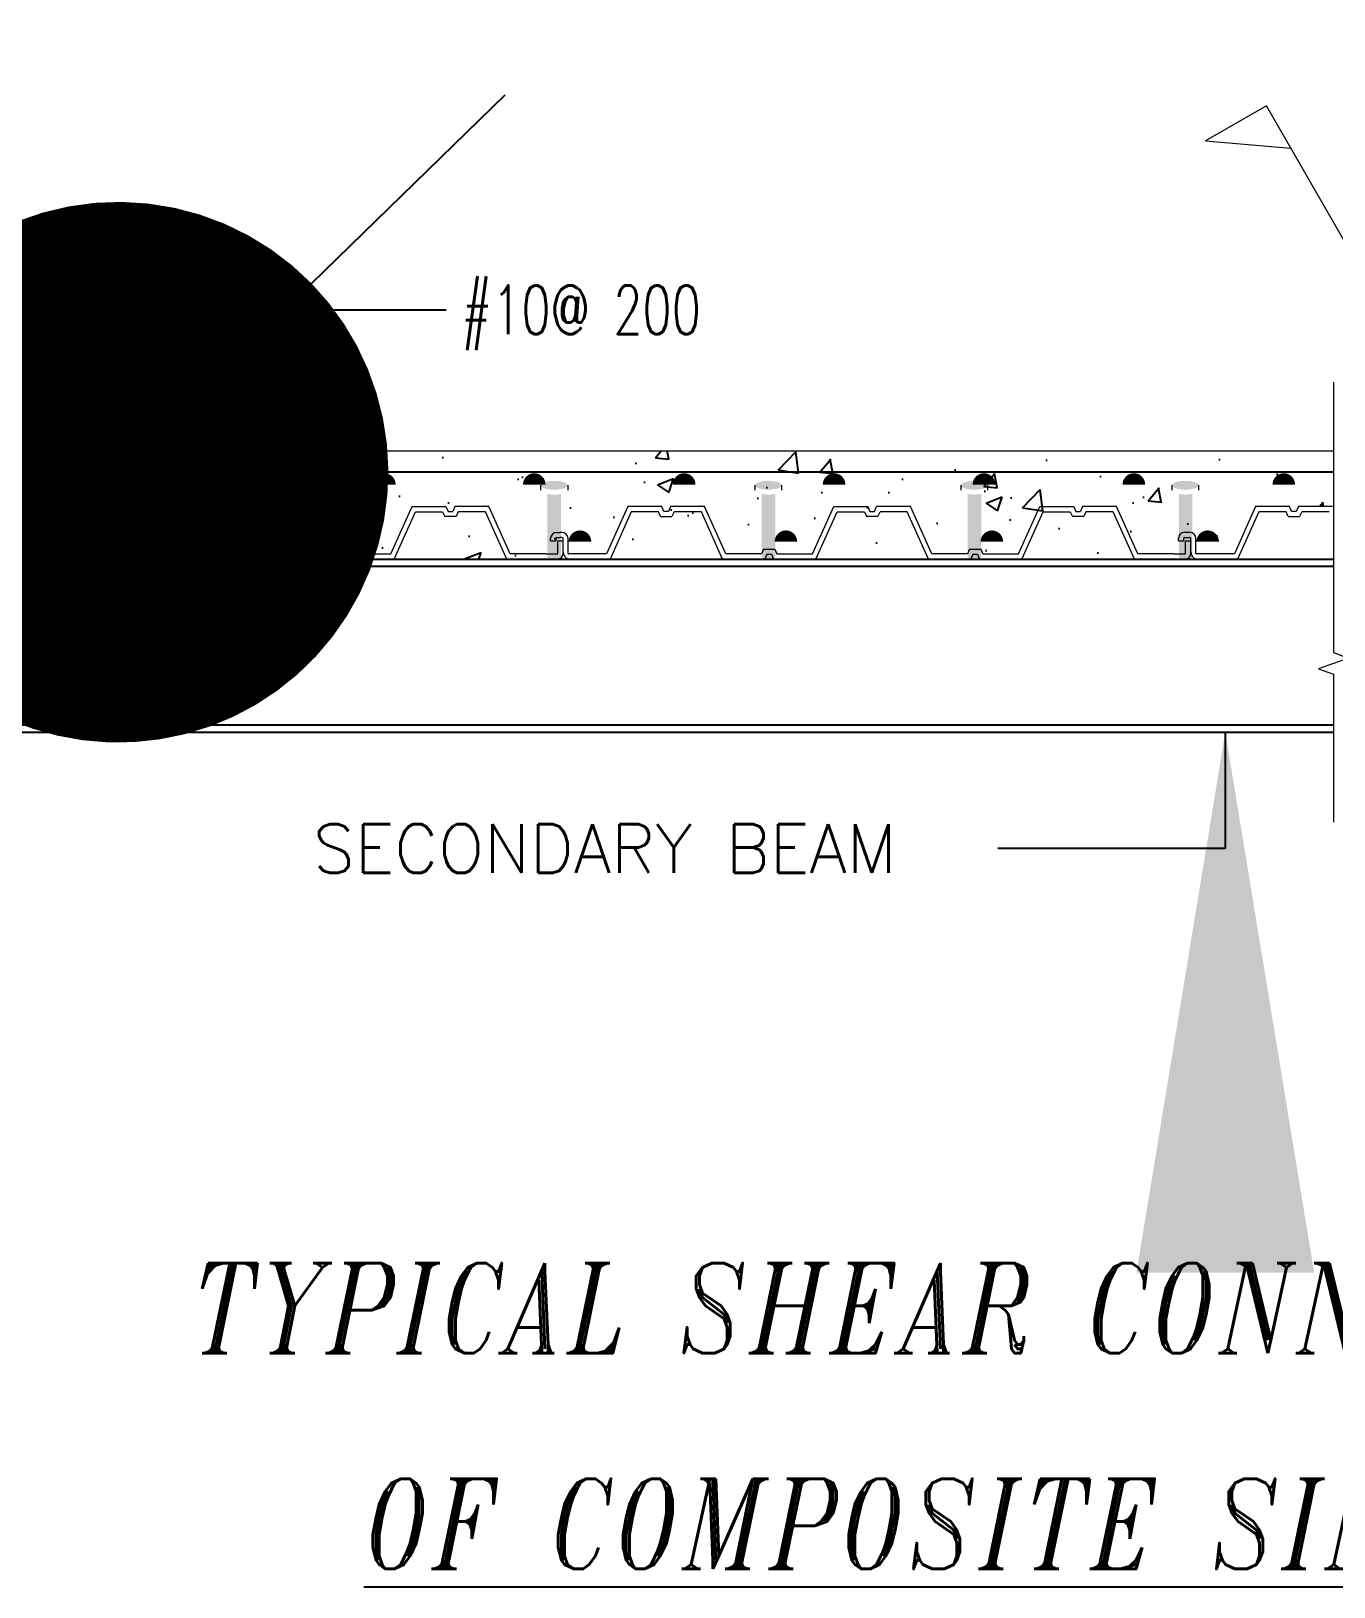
# Model space of a CAD drawing. Header units: inches. Extents: x 460503 to 460688, y 47570 to 48852.
# Drawn here: x 460544.34 to 460551.57, y 47666.9 to 47675.53 of the extents above; entities that cross this region are included whole.
import ezdxf
from ezdxf.enums import TextEntityAlignment as Align

# ---------------------------------------------------------------- set-up
doc = ezdxf.new("R2010")
doc.units = ezdxf.units.IN
doc.header["$MEASUREMENT"] = 0
doc.linetypes.add('HIDDEN', pattern=[0.375, 0.25, -0.125])
for name, color, linetype, lineweight in [('12', 120, 'Continuous', 20), ('17', 60, 'Continuous', 18), ('19', 132, 'Continuous', 25), ('23', 252, 'Continuous', 18), ('27', 122, 'Continuous', 25), ('30', 86, 'Continuous', 18), ('31', 253, 'Continuous', 13)]:
    doc.layers.add(name, color=color, linetype=linetype, lineweight=lineweight)
for name, color, linetype in [('4', 4, 'Continuous'), ('4C', 4, 'Continuous'), ('5', 7, 'Continuous'), ('8', 1, 'HIDDEN'), ('9', 9, 'Continuous'), ('DIM', 8, 'Continuous')]:
    doc.layers.add(name, color=color, linetype=linetype)
doc.styles.add('ITALICT', font='italict')
doc.styles.add('ROMANS', font='ROMANS', dxfattribs={"width": 0.8})
doc.styles.add('ROMANST', font='romanst.shx')
doc.dimstyles.new('LEADER', dxfattribs={"dimtxt": 2, "dimasz": 1, "dimexe": 2, "dimexo": 2, "dimgap": 1, "dimtad": 1, "dimdec": 0, "dimzin": 0, "dimdsep": 46, "dimtxsty": 'ROMANS', "dimblk": 'DOT', "dimcen": 0.09, "dimclrd": 86, "dimclre": 86, "dimclrt": 60, "dimadec": 0, "dimazin": 0, "dimtfac": 1, "dimtdec": 0, "dimtofl": 0, "dimtmove": 0, "dimatfit": 3, "dimldrblk": 'DOT', "dimfxl": 7, "dimfxlon": 1, "dimtolj": 1, "dimtzin": 0, "dimarcsym": 0})
doc.dimstyles.new('LEADER ARROW', dxfattribs={"dimtxt": 2, "dimasz": 3, "dimexe": 2, "dimexo": 2, "dimgap": 1, "dimtad": 1, "dimdec": 0, "dimzin": 0, "dimdsep": 46, "dimtxsty": 'ROMANS', "dimcen": 0.09, "dimclrd": 86, "dimclre": 86, "dimclrt": 60, "dimadec": 0, "dimazin": 0, "dimtfac": 1, "dimtdec": 0, "dimtofl": 0, "dimtmove": 0, "dimatfit": 3, "dimfxl": 7, "dimfxlon": 1, "dimtolj": 1, "dimtzin": 0, "dimarcsym": 0})

# ---------------------------------------------------------------- blocks, each defined once
blk = doc.blocks.new('DEK')
at = {"layer": '17'}
for p, q in [((-5.182, 0.316), (-5.378, -0.122)), ((-4.868, 0.316), (-5.182, 0.316)), ((-4.848, 0.271), (-4.868, 0.316)), ((-4.786, 0.316), (-4.806, 0.271)), ((-4.472, 0.316), (-4.786, 0.316)), ((-4.276, -0.122), (-4.472, 0.316)), ((-3.473, -0.122), (-3.277, 0.316)), ((-3.277, 0.316), (-2.963, 0.316)), ((-2.963, 0.316), (-2.943, 0.271)), ((-2.901, 0.271), (-2.881, 0.316)), ((-2.567, 0.316), (-2.881, 0.316)), ((-2.371, -0.122), (-2.567, 0.316)), ((-1.569, -0.122), (-1.373, 0.316)), ((-1.373, 0.316), (-1.059, 0.316)), ((-1.059, 0.316), (-1.039, 0.271)), ((-0.977, 0.316), (-0.997, 0.271)), ((-0.663, 0.316), (-0.977, 0.316)), ((-0.467, -0.122), (-0.663, 0.316)), ((-5.151, 0.269), (-5.347, -0.169)), ((-4.899, 0.269), (-5.151, 0.269)), ((-4.879, 0.224), (-4.899, 0.269)), ((-4.879, 0.224), (-4.775, 0.224)), ((-4.806, 0.271), (-4.848, 0.271)), ((-4.755, 0.269), (-4.775, 0.224)), ((-4.502, 0.269), (-4.755, 0.269)), ((-4.306, -0.169), (-4.502, 0.269)), ((-3.443, -0.169), (-3.247, 0.269)), ((-3.247, 0.269), (-2.994, 0.269)), ((-2.994, 0.269), (-2.974, 0.224)), ((-2.87, 0.224), (-2.974, 0.224)), ((-2.943, 0.271), (-2.901, 0.271)), ((-2.87, 0.224), (-2.85, 0.269)), ((-2.598, 0.269), (-2.85, 0.269)), ((-2.402, -0.169), (-2.598, 0.269)), ((-1.538, -0.169), (-1.342, 0.269)), ((-1.342, 0.269), (-1.09, 0.269)), ((-1.09, 0.269), (-1.07, 0.224)), ((-0.966, 0.224), (-1.07, 0.224)), ((-1.039, 0.271), (-0.997, 0.271)), ((-0.946, 0.269), (-0.966, 0.224)), ((-0.693, 0.269), (-0.946, 0.269)), ((-0.497, -0.169), (-0.693, 0.269)), ((-5.896, 0), (-5.896, 0.02)), ((-5.896, 0), (-5.848, 0)), ((-5.848, 0.02), (-5.848, 0)), ((-5.838, 0.078), (-5.807, 0.078)), ((-5.838, 0.031), (-5.807, 0.031)), ((-5.792, 0.078), (-5.807, 0.078)), ((-5.792, 0.031), (-5.807, 0.031)), ((-5.781, -0.103), (-5.781, 0.02)), ((-5.734, -0.103), (-5.734, 0.02)), ((-0.024, 0), (0.024, 0)), ((-5.378, -0.122), (-5.728, -0.122)), ((-3.946, -0.122), (-4.276, -0.122)), ((-3.927, -0.077), (-3.946, -0.122)), ((-3.927, -0.077), (-3.822, -0.077)), ((-3.896, -0.124), (-3.915, -0.169)), ((-3.896, -0.124), (-3.853, -0.124)), ((-3.853, -0.124), (-3.834, -0.169)), ((-3.822, -0.077), (-3.803, -0.122)), ((-3.803, -0.122), (-3.473, -0.122)), ((-2.042, -0.122), (-2.371, -0.122)), ((-2.022, -0.077), (-2.042, -0.122)), ((-2.022, -0.077), (-1.918, -0.077)), ((-1.991, -0.124), (-2.011, -0.169)), ((-1.991, -0.124), (-1.949, -0.124)), ((-1.949, -0.124), (-1.929, -0.169)), ((-1.918, -0.077), (-1.898, -0.122)), ((-1.898, -0.122), (-1.569, -0.122)), ((-0.137, -0.122), (-0.467, -0.122)), ((-5.347, -0.169), (-5.728, -0.169)), ((-3.915, -0.169), (-4.306, -0.169)), ((-3.834, -0.169), (-3.443, -0.169)), ((-2.011, -0.169), (-2.402, -0.169)), ((-1.929, -0.169), (-1.538, -0.169)), ((-0.137, -0.169), (-0.497, -0.169))]:
    blk.add_line(p, q, dxfattribs=at)
for points in [[(-0.137, -0.122), (-0.03, -0.122, 0.414214), (-0.024, -0.116), (-0.024, 0)], [(-0.137, -0.169), (-0.03, -0.169, 0.414214), (0.024, -0.116), (0.024, 0)]]:
    blk.add_lwpolyline(points, format="xyb", dxfattribs=at)
for centre, radius, start, end in [((-5.838, 0.02), 0.058, 90, 180), ((-5.838, 0.02), 0.0107, 90, 180), ((-5.792, 0.02), 0.058, 0, 90), ((-5.792, 0.02), 0.0107, 0, 90), ((-5.708, -0.099), 0.073, 182.9927, 254.4038), ((-5.726, -0.111), 0.0114, 135.3658, 258.9936)]:
    blk.add_arc(centre, radius, start, end, dxfattribs=at)
blk = doc.blocks.new('_Dot')
at = {"layer": 'DIM', "color": 0, "lineweight": -2}
blk.add_line((-0.5, 0), (-1, 0), dxfattribs=at)
at = {"layer": 'DIM', "color": 0, "const_width": 0.5}
blk.add_lwpolyline([(-0.25, 0, 1), (0.25, 0, 1)], format="xyb", close=True, dxfattribs=at)

msp = doc.modelspace()

# ---------------------------------------------------------------- hatches: boundary and pattern name
at = {"layer": '23'}
h = msp.add_hatch(color=5, dxfattribs=at)
h.set_gradient(color1=(0, 0, 255), color2=(112, 112, 255), one_color=1, tint=0.72)
edge = h.paths.add_edge_path()
edge.add_ellipse((460544.94977404, 47673.00871424), major_axis=(0.07459719, 0), ratio=0.3292704758, start_angle=180, end_angle=360)
edge.add_ellipse((460544.94977404, 47673.00871424), major_axis=(0.07459719, 0), ratio=0.3292704758, start_angle=0, end_angle=180)
h = msp.add_hatch(color=5, dxfattribs=at)
h.set_gradient(color1=(0, 0, 255), color2=(112, 112, 255), one_color=1, tint=0.72)
edge = h.paths.add_edge_path()
edge.add_ellipse((460546.09248373, 47673.00871424), major_axis=(0.07459719, 0), ratio=0.3292704758, start_angle=180, end_angle=360)
edge.add_ellipse((460546.09248373, 47673.00871424), major_axis=(0.07459719, 0), ratio=0.3292704758, start_angle=0, end_angle=180)
h = msp.add_hatch(color=5, dxfattribs=at)
h.set_gradient(color1=(0, 0, 255), color2=(112, 112, 255), one_color=1, tint=0.72)
edge = h.paths.add_edge_path()
edge.add_ellipse((460547.24479616, 47673.00871424), major_axis=(-0.07459719, 0), ratio=0.3292704758, start_angle=0, end_angle=180, ccw=False)
edge.add_ellipse((460547.24479616, 47673.00871424), major_axis=(-0.07459719, 0), ratio=0.3292704758, start_angle=180, end_angle=360, ccw=False)
h = msp.add_hatch(color=5, dxfattribs=at)
h.set_gradient(color1=(0, 0, 255), color2=(112, 112, 255), one_color=1, tint=0.72)
edge = h.paths.add_edge_path()
edge.add_ellipse((460548.43264749, 47673.00871424), major_axis=(0.07459719, 0), ratio=0.3292704758, start_angle=180, end_angle=360)
edge.add_ellipse((460548.43264749, 47673.00871424), major_axis=(0.07459719, 0), ratio=0.3292704758, start_angle=0, end_angle=180)
h = msp.add_hatch(color=5, dxfattribs=at)
h.set_gradient(color1=(0, 0, 255), color2=(112, 112, 255), one_color=1, tint=0.72)
edge = h.paths.add_edge_path()
edge.add_ellipse((460549.57535718, 47673.00871424), major_axis=(0.07459719, 0), ratio=0.3292704758, start_angle=180, end_angle=360)
edge.add_ellipse((460549.57535718, 47673.00871424), major_axis=(0.07459719, 0), ratio=0.3292704758, start_angle=0, end_angle=180)
h = msp.add_hatch(color=5, dxfattribs=at)
h.set_gradient(color1=(0, 0, 255), color2=(112, 112, 255), one_color=1, tint=0.72)
edge = h.paths.add_edge_path()
edge.add_ellipse((460550.74683996, 47673.00871424), major_axis=(0.07459719, 0), ratio=0.3292704758, start_angle=180, end_angle=360)
edge.add_ellipse((460550.74683996, 47673.00871424), major_axis=(0.07459719, 0), ratio=0.3292704758, start_angle=0, end_angle=180)
h = msp.add_hatch(color=5, dxfattribs=at)
h.set_gradient(color1=(0, 0, 255), color2=(204, 204, 255), one_color=1, tint=0.9)
edge = h.paths.add_edge_path()
edge.add_ellipse((460544.94977404, 47672.98120399), major_axis=(0.07459719, 0), ratio=0.3292704758, start_angle=240.792311933, end_angle=300.798689274, ccw=False)
edge.add_line((460544.91337234, 47672.95976432), (460544.91337234, 47672.61098858))
edge.add_ellipse((460544.95067094, 47672.61051197), major_axis=(0.0372986, 0), ratio=0.3292704758, start_angle=0, end_angle=180, ccw=False)
edge.add_line((460544.98796954, 47672.61098858), (460544.98796954, 47672.96010537))
edge = h.paths.add_edge_path()
edge.add_ellipse((460544.95067094, 47672.61051197), major_axis=(0.0372986, 0), ratio=0.3292704758, start_angle=0, end_angle=180)
edge.add_ellipse((460544.95067094, 47672.61051197), major_axis=(0.0372986, 0), ratio=0.3292704758, start_angle=180, end_angle=360)
h = msp.add_hatch(color=5, dxfattribs=at)
h.set_gradient(color1=(0, 0, 255), color2=(204, 204, 255), one_color=1, tint=0.9)
edge = h.paths.add_edge_path()
edge.add_ellipse((460546.09248373, 47672.98120399), major_axis=(0.07459719, 0), ratio=0.3292704758, start_angle=240.792311933, end_angle=300.798689274, ccw=False)
edge.add_line((460546.05608203, 47672.95976432), (460546.05608203, 47672.61098858))
edge.add_ellipse((460546.09338063, 47672.61051197), major_axis=(0.0372986, 0), ratio=0.3292704758, start_angle=0, end_angle=180, ccw=False)
edge.add_line((460546.13067922, 47672.61098858), (460546.13067922, 47672.96010537))
edge = h.paths.add_edge_path()
edge.add_ellipse((460546.09338063, 47672.61051197), major_axis=(0.0372986, 0), ratio=0.3292704758, start_angle=0, end_angle=180)
edge.add_ellipse((460546.09338063, 47672.61051197), major_axis=(0.0372986, 0), ratio=0.3292704758, start_angle=180, end_angle=360)
h = msp.add_hatch(color=5, dxfattribs=at)
h.set_gradient(color1=(0, 0, 255), color2=(204, 204, 255), one_color=1, tint=0.9)
edge = h.paths.add_edge_path()
edge.add_ellipse((460547.24479616, 47672.98120399), major_axis=(-0.07459719, 0), ratio=0.3292704758, start_angle=59.201310726, end_angle=119.207688067)
edge.add_line((460547.28119786, 47672.95976432), (460547.28119786, 47672.61098858))
edge.add_ellipse((460547.24389926, 47672.61051197), major_axis=(-0.0372986, 0), ratio=0.3292704758, start_angle=180, end_angle=360)
edge.add_line((460547.20660067, 47672.61098858), (460547.20660067, 47672.96010537))
edge = h.paths.add_edge_path()
edge.add_ellipse((460547.24389926, 47672.61051197), major_axis=(-0.0372986, 0), ratio=0.3292704758, start_angle=180, end_angle=360, ccw=False)
edge.add_ellipse((460547.24389926, 47672.61051197), major_axis=(-0.0372986, 0), ratio=0.3292704758, start_angle=0, end_angle=180, ccw=False)
h = msp.add_hatch(color=5, dxfattribs=at)
h.set_gradient(color1=(0, 0, 255), color2=(204, 204, 255), one_color=1, tint=0.9)
edge = h.paths.add_edge_path()
edge.add_ellipse((460548.43264749, 47672.98120399), major_axis=(0.07459719, 0), ratio=0.3292704758, start_angle=240.792311933, end_angle=300.798689274, ccw=False)
edge.add_line((460548.3962458, 47672.95976432), (460548.3962458, 47672.61098858))
edge.add_ellipse((460548.43354439, 47672.61051197), major_axis=(0.0372986, 0), ratio=0.3292704758, start_angle=0, end_angle=180, ccw=False)
edge.add_line((460548.47084299, 47672.61098858), (460548.47084299, 47672.96010537))
edge = h.paths.add_edge_path()
edge.add_ellipse((460548.43354439, 47672.61051197), major_axis=(0.0372986, 0), ratio=0.3292704758, start_angle=0, end_angle=180)
edge.add_ellipse((460548.43354439, 47672.61051197), major_axis=(0.0372986, 0), ratio=0.3292704758, start_angle=180, end_angle=360)
h = msp.add_hatch(color=5, dxfattribs=at)
h.set_gradient(color1=(0, 0, 255), color2=(204, 204, 255), one_color=1, tint=0.9)
edge = h.paths.add_edge_path()
edge.add_ellipse((460549.57535718, 47672.98120399), major_axis=(0.07459719, 0), ratio=0.3292704758, start_angle=240.792311933, end_angle=300.798689274, ccw=False)
edge.add_line((460549.53895548, 47672.95976432), (460549.53895548, 47672.61098858))
edge.add_ellipse((460549.57625408, 47672.61051197), major_axis=(0.0372986, 0), ratio=0.3292704758, start_angle=0, end_angle=180, ccw=False)
edge.add_line((460549.61355268, 47672.61098858), (460549.61355268, 47672.96010537))
edge = h.paths.add_edge_path()
edge.add_ellipse((460549.57625408, 47672.61051197), major_axis=(0.0372986, 0), ratio=0.3292704758, start_angle=0, end_angle=180)
edge.add_ellipse((460549.57625408, 47672.61051197), major_axis=(0.0372986, 0), ratio=0.3292704758, start_angle=180, end_angle=360)
h = msp.add_hatch(color=5, dxfattribs=at)
h.set_gradient(color1=(0, 0, 255), color2=(204, 204, 255), one_color=1, tint=0.9)
edge = h.paths.add_edge_path()
edge.add_ellipse((460550.74683996, 47672.98120399), major_axis=(0.07459719, 0), ratio=0.3292704758, start_angle=240.792311933, end_angle=300.798689274, ccw=False)
edge.add_line((460550.71043826, 47672.95976432), (460550.71043826, 47672.61098858))
edge.add_ellipse((460550.74773686, 47672.61051197), major_axis=(0.0372986, 0), ratio=0.3292704758, start_angle=0, end_angle=180, ccw=False)
edge.add_line((460550.78503546, 47672.61098858), (460550.78503546, 47672.96010537))
edge = h.paths.add_edge_path()
edge.add_ellipse((460550.74773686, 47672.61051197), major_axis=(0.0372986, 0), ratio=0.3292704758, start_angle=0, end_angle=180)
edge.add_ellipse((460550.74773686, 47672.61051197), major_axis=(0.0372986, 0), ratio=0.3292704758, start_angle=180, end_angle=360)
at = {"layer": '8'}
h = msp.add_hatch(dxfattribs=at)
h.set_pattern_fill('AR-CONC', color=256, scale=0.005, style=0)
h.set_pattern_definition([(50, (459777.932, 47775.29075), (0.91092334, -0.0796954), [0.09525, -1.04775]), (355, (459777.932, 47775.29075), (-0.1762171, 0.9552842), [0.0762, -0.8382029]), (100.45144, (459778.0079, 47775.2841), (0.7347062, 0.8755888), [0.08095, -0.8904512]), (46.1842, (459777.932, 47775.5448), (1.3553952, -0.2102116), [0.142875, -1.571625]), (96.63556, (459778.045, 47775.5272), (1.1870207, 1.2371306), [0.121425, -1.335678]), (351.18415, (459777.932, 47775.5448), (1.1870207, 1.2371306), [0.1142998, -1.2572987]), (21, (459778.059, 47775.48125), (0.75807196, -0.511326), [0.09525, -1.04775]), (326, (459778.059, 47775.48125), (0.3090101, 0.9209398), [0.0762, -0.8382]), (71.45144, (459778.1222, 47775.4386), (1.0670821, 0.4096138), [0.08095, -0.8904497]), (37.5, (459777.93203, 47775.29075), (0.01544302, 0.4227752), [0, -0.82804, 0, -0.8509, 0, -0.841375]), (7.5, (459777.93203, 47775.29075), (0.3340983, 0.50090287), [0, -0.48514, 0, -0.80899, 0, -0.320675]), (327.5, (459777.64882, 47775.29075), (0.67795298, -0.02864372), [0, -0.3175, 0, -0.9906, 0, -1.31445]), (317.5, (459777.5218, 47775.29075), (0.7406459, 0.12713246), [0, -0.41275, 0, -0.65786, 0, -0.93345])])
h.paths.add_polyline_path([(460551.56856013, 47673.19924433), (460537.78785613, 47673.19924433), (460537.78785613, 47672.59924433), (460538.58785613, 47672.59924433), (460538.58785613, 47672.51924433), (460538.66785613, 47672.51924433), (460538.66785613, 47672.59924433), (460538.87246324, 47672.59924433), (460538.75485085, 47672.86204123), (460538.66785613, 47672.86204123), (460538.66785613, 47672.8904517), (460538.77326192, 47672.8904517), (460538.8908743, 47672.62765481), (460539.08844329, 47672.62765481), (460539.1002608, 47672.6546426), (460539.16281356, 47672.6546426), (460539.17463108, 47672.62765481), (460539.37220209, 47672.62765481), (460539.48981448, 47672.8904517), (460539.67837309, 47672.8904517), (460539.6901906, 47672.86346391), (460539.71559548, 47672.86346391), (460539.72741299, 47672.8904517), (460539.9159716, 47672.8904517), (460540.03358399, 47672.62765481), (460540.23115297, 47672.62765481), (460540.29578018, 47672.62765481, 0.4142135624), (460540.29933148, 47672.63120612), (460540.29933148, 47672.70069388), (460540.32774196, 47672.70069388), (460540.32774196, 47672.63120612, -0.4142135624), (460540.29578018, 47672.59924433), (460550.83187398, 47672.59924433, -0.4802119149), (460550.77636232, 47672.63914165), (460550.77636232, 47672.71289099, 0.4627112138), (460550.74873231, 47672.71289099, 2.4142135624), (460550.74233996, 47672.70649863), (460550.7359476, 47672.70543245), (460550.7359476, 47672.70069388), (460550.70753712, 47672.70069388), (460550.70753712, 47672.71289099, -0.4142135624), (460550.74233996, 47672.74769382), (460550.76094069, 47672.74769382), (460550.76996996, 47672.74769382, -0.4142135624), (460550.80477279, 47672.71289099), (460550.80477279, 47672.62765481), (460551.01827653, 47672.62765481), (460551.13588891, 47672.8904517), (460551.32444753, 47672.8904517), (460551.33626504, 47672.86346391), (460551.36166991, 47672.86346391), (460551.37348743, 47672.8904517), (460551.56856013, 47672.8904517)])
h.paths.add_polyline_path([(460545.73900882, 47672.8904517), (460545.85662121, 47672.62765481), (460546.05419019, 47672.62765481), (460546.0660077, 47672.6546426), (460546.12856047, 47672.6546426), (460546.14037798, 47672.62765481), (460546.337949, 47672.62765481), (460546.45556138, 47672.8904517), (460546.64412, 47672.8904517), (460546.65593751, 47672.86346391), (460546.68134238, 47672.86346391), (460546.6931599, 47672.8904517), (460546.88171851, 47672.8904517), (460546.99933089, 47672.62765481), (460547.19689988, 47672.62765481), (460547.26152708, 47672.62765481, 0.4142135624), (460547.26507839, 47672.63120612), (460547.26507839, 47672.70069388), (460547.22466367, 47672.70069388), (460547.22466367, 47672.71289099, -0.4142135624), (460547.2594665, 47672.74769382), (460547.27806724, 47672.74769382), (460547.28709651, 47672.74769382, -0.4142135624), (460547.32189934, 47672.71289099), (460547.32189934, 47672.62765481), (460547.53540308, 47672.62765481), (460547.65301546, 47672.8904517), (460547.84157407, 47672.8904517), (460547.85339159, 47672.86346391), (460547.87879646, 47672.86346391), (460547.89061397, 47672.8904517), (460548.07917259, 47672.8904517), (460548.19678497, 47672.62765481), (460548.39435396, 47672.62765481), (460548.40617147, 47672.6546426), (460548.46872423, 47672.6546426), (460548.48054175, 47672.62765481), (460548.67811276, 47672.62765481), (460548.79572515, 47672.8904517), (460548.98428376, 47672.8904517), (460548.99610128, 47672.86346391), (460549.02150615, 47672.86346391), (460549.03332366, 47672.8904517), (460549.22188227, 47672.8904517), (460549.33949466, 47672.62765481), (460549.53706364, 47672.62765481), (460549.54888116, 47672.6546426), (460549.61143392, 47672.6546426), (460549.62325143, 47672.62765481), (460549.82082245, 47672.62765481), (460549.93843484, 47672.8904517), (460550.12699345, 47672.8904517), (460550.13881096, 47672.86346391), (460550.16421583, 47672.86346391), (460550.17603335, 47672.8904517), (460550.36459196, 47672.8904517), (460550.48220434, 47672.62765481), (460550.67977333, 47672.62765481), (460550.74795184, 47672.62765481), (460550.74795184, 47672.63120612, -0.4142135624), (460550.74440053, 47672.62765481), (460550.67977333, 47672.62765481), (460550.48220434, 47672.62765481), (460550.36459196, 47672.8904517), (460550.17603335, 47672.8904517), (460550.16421583, 47672.86346391), (460550.13881096, 47672.86346391), (460550.12699345, 47672.8904517), (460549.93843484, 47672.8904517), (460549.82082245, 47672.62765481), (460549.62325143, 47672.62765481), (460549.61143392, 47672.6546426), (460549.54888116, 47672.6546426), (460549.53706364, 47672.62765481), (460549.33949466, 47672.62765481), (460549.22188227, 47672.8904517), (460549.03332366, 47672.8904517), (460549.02150615, 47672.86346391), (460548.99610128, 47672.86346391), (460548.98428376, 47672.8904517), (460548.79572515, 47672.8904517), (460548.67811276, 47672.62765481), (460548.48054175, 47672.62765481), (460548.46872423, 47672.6546426), (460548.40617147, 47672.6546426), (460548.39435396, 47672.62765481), (460548.19678497, 47672.62765481), (460548.07917259, 47672.8904517), (460547.89061397, 47672.8904517), (460547.87879646, 47672.86346391), (460547.85339159, 47672.86346391), (460547.84157407, 47672.8904517), (460547.65301546, 47672.8904517), (460547.53540308, 47672.62765481), (460547.32189934, 47672.62765481), (460547.32189934, 47672.71289099, 0.4142135624), (460547.28709651, 47672.74769382), (460547.2594665, 47672.74769382, 0.5234300071), (460547.22687099, 47672.70069388), (460547.25307415, 47672.70069388), (460547.25307415, 47672.71928335), (460547.27806724, 47672.71928335), (460547.29348887, 47672.71928335), (460547.29348887, 47672.70069388), (460547.26507839, 47672.70069388), (460547.26507839, 47672.62765481), (460547.19689988, 47672.62765481), (460546.99933089, 47672.62765481), (460546.88171851, 47672.8904517), (460546.6931599, 47672.8904517), (460546.68134238, 47672.86346391), (460546.65593751, 47672.86346391), (460546.64412, 47672.8904517), (460546.45556138, 47672.8904517), (460546.337949, 47672.62765481), (460546.14037798, 47672.62765481), (460546.12856047, 47672.6546426), (460546.0660077, 47672.6546426), (460546.05419019, 47672.62765481), (460545.85662121, 47672.62765481), (460545.73900882, 47672.8904517), (460545.55045021, 47672.8904517), (460545.53863269, 47672.86346391), (460545.51322782, 47672.86346391), (460545.50141031, 47672.8904517), (460545.3128517, 47672.8904517), (460545.19523931, 47672.62765481), (460544.9976683, 47672.62765481), (460544.98585078, 47672.6546426), (460544.92329802, 47672.6546426), (460544.9114805, 47672.62765481), (460544.71391152, 47672.62765481), (460544.59629913, 47672.8904517), (460544.40774052, 47672.8904517), (460544.39592301, 47672.86346391), (460544.37051814, 47672.86346391), (460544.35870062, 47672.8904517), (460544.17014201, 47672.8904517), (460544.05252962, 47672.62765481), (460543.83902589, 47672.62765481), (460543.83902589, 47672.71289099, 0.4142135624), (460543.80422306, 47672.74769382), (460543.77659305, 47672.74769382, 0.5234300071), (460543.74399753, 47672.70069388), (460543.77020069, 47672.70069388), (460543.77020069, 47672.71928335), (460543.79519378, 47672.71928335), (460543.81061541, 47672.71928335), (460543.81061541, 47672.70069388), (460543.78220494, 47672.70069388), (460543.78220494, 47672.62765481), (460543.71402642, 47672.62765481), (460543.51645744, 47672.62765481), (460543.39884505, 47672.8904517), (460543.21028644, 47672.8904517), (460543.19846893, 47672.86346391), (460543.17306406, 47672.86346391), (460543.16124654, 47672.8904517), (460542.97268793, 47672.8904517), (460542.85507555, 47672.62765481), (460542.65750453, 47672.62765481), (460542.64568702, 47672.6546426), (460542.58313425, 47672.6546426), (460542.57131674, 47672.62765481), (460542.37374775, 47672.62765481), (460542.25613537, 47672.8904517), (460542.06757676, 47672.8904517), (460542.05575924, 47672.86346391), (460542.03035437, 47672.86346391), (460542.01853686, 47672.8904517), (460541.82997824, 47672.8904517), (460541.71236586, 47672.62765481), (460541.51479484, 47672.62765481), (460541.50297733, 47672.6546426), (460541.44042457, 47672.6546426), (460541.42860705, 47672.62765481), (460541.23103807, 47672.62765481), (460541.11342568, 47672.8904517), (460540.92486707, 47672.8904517), (460540.91304955, 47672.86346391), (460540.88764468, 47672.86346391), (460540.87582717, 47672.8904517), (460540.68726856, 47672.8904517), (460540.56965617, 47672.62765481), (460540.35615243, 47672.62765481), (460540.35615243, 47672.71289099, 0.4142135624), (460540.3213496, 47672.74769382), (460540.2937196, 47672.74769382, 0.5234300071), (460540.26112408, 47672.70069388), (460540.28732724, 47672.70069388), (460540.28732724, 47672.71928335), (460540.2937196, 47672.71928335, 1), (460540.2937196, 47672.70649863), (460540.28732724, 47672.70543245), (460540.28732724, 47672.70069388), (460540.25891676, 47672.70069388), (460540.25891676, 47672.71289099, -0.4142135624), (460540.2937196, 47672.74769382), (460540.31232033, 47672.74769382), (460540.3213496, 47672.74769382, -0.4142135624), (460540.35615243, 47672.71289099), (460540.35615243, 47672.62765481), (460540.56965617, 47672.62765481), (460540.68726856, 47672.8904517), (460540.87582717, 47672.8904517), (460540.88764468, 47672.86346391), (460540.91304955, 47672.86346391), (460540.92486707, 47672.8904517), (460541.11342568, 47672.8904517), (460541.23103807, 47672.62765481), (460541.42860705, 47672.62765481), (460541.44042457, 47672.6546426), (460541.50297733, 47672.6546426), (460541.51479484, 47672.62765481), (460541.71236586, 47672.62765481), (460541.82997824, 47672.8904517), (460542.01853686, 47672.8904517), (460542.03035437, 47672.86346391), (460542.05575924, 47672.86346391), (460542.06757676, 47672.8904517), (460542.25613537, 47672.8904517), (460542.37374775, 47672.62765481), (460542.57131674, 47672.62765481), (460542.58313425, 47672.6546426), (460542.64568702, 47672.6546426), (460542.65750453, 47672.62765481), (460542.85507555, 47672.62765481), (460542.97268793, 47672.8904517), (460543.16124654, 47672.8904517), (460543.17306406, 47672.86346391), (460543.19846893, 47672.86346391), (460543.21028644, 47672.8904517), (460543.39884505, 47672.8904517), (460543.51645744, 47672.62765481), (460543.71402642, 47672.62765481), (460543.77865363, 47672.62765481, 0.4142135624), (460543.78220494, 47672.63120612), (460543.78220494, 47672.70069388), (460543.74179022, 47672.70069388), (460543.74179022, 47672.71289099, -0.4142135624), (460543.77659305, 47672.74769382), (460543.79519378, 47672.74769382), (460543.80422306, 47672.74769382, -0.4142135624), (460543.83902589, 47672.71289099), (460543.83902589, 47672.62765481), (460544.05252962, 47672.62765481), (460544.17014201, 47672.8904517), (460544.35870062, 47672.8904517), (460544.37051814, 47672.86346391), (460544.39592301, 47672.86346391), (460544.40774052, 47672.8904517), (460544.59629913, 47672.8904517), (460544.71391152, 47672.62765481), (460544.9114805, 47672.62765481), (460544.92329802, 47672.6546426), (460544.98585078, 47672.6546426), (460544.9976683, 47672.62765481), (460545.19523931, 47672.62765481), (460545.3128517, 47672.8904517), (460545.50141031, 47672.8904517), (460545.51322782, 47672.86346391), (460545.53863269, 47672.86346391), (460545.55045021, 47672.8904517)], flags=16)

# ---------------------------------------------------------------- linework, layer by layer
at = {"layer": '12'}
for p, q in [((460551.19598568, 47675.11433925), (460550.85742077, 47674.91937525)), ((460551.80302695, 47674.06018118), (460551.19598568, 47675.11433925)), ((460550.85742077, 47674.91937525), (460551.33095511, 47674.87995797))]:
    msp.add_line(p, q, dxfattribs=at)
at = {"layer": '23', "linetype": 'Continuous', "ltscale": 0.8}
msp.add_line((460537.78785613, 47673.19924433), (460551.56856013, 47673.19924433), dxfattribs=at)
at = {"layer": '23'}
for p, q in [((460544.87517685, 47673.00871424), (460544.87517685, 47672.98088709)), ((460545.02437124, 47672.98088709), (460545.02437124, 47673.00871424)), ((460546.01788653, 47673.00871424), (460546.01788653, 47672.98088709)), ((460546.16708092, 47672.98088709), (460546.16708092, 47673.00871424)), ((460547.17019897, 47672.98088709), (460547.17019897, 47673.00871424)), ((460547.31939336, 47673.00871424), (460547.31939336, 47672.98088709)), ((460548.3580503, 47673.00871424), (460548.3580503, 47672.98088709)), ((460548.50724469, 47672.98088709), (460548.50724469, 47673.00871424)), ((460549.50075999, 47673.00871424), (460549.50075999, 47672.98088709)), ((460549.64995438, 47672.98088709), (460549.64995438, 47673.00871424)), ((460550.67224277, 47673.00871424), (460550.67224277, 47672.98088709)), ((460550.82143716, 47672.98088709), (460550.82143716, 47673.00871424))]:
    msp.add_line(p, q, dxfattribs=at)
at = {"layer": '23', "linetype": 'Continuous', "ltscale": 0.8}
msp.add_lwpolyline([(460551.56856013, 47673.58090135), (460551.56856013, 47672.08009035), (460551.65098446, 47672.05009035), (460551.48613581, 47671.99009035), (460551.56856013, 47671.96009035), (460551.56856013, 47671.14009035)], dxfattribs=at)
at = {"layer": '30', "linetype": 'Continuous'}
msp.add_line((460545.47013987, 47673.15005115), (460545.74883903, 47673.98273632), dxfattribs=at)
msp.add_circle((460545.47013987, 47673.01283363), 0.13721753, dxfattribs=at)
at = {"layer": '31'}
for p, q in [((460551.13588891, 47672.8904517), (460551.01827653, 47672.62765481)), ((460551.15429998, 47672.86204123), (460551.03668759, 47672.59924433)), ((460551.32444753, 47672.8904517), (460551.13588891, 47672.8904517)), ((460551.30587316, 47672.86204123), (460551.15429998, 47672.86204123)), ((460551.31769068, 47672.83505343), (460551.30587316, 47672.86204123)), ((460551.31769068, 47672.83505343), (460551.38024428, 47672.83505343)), ((460551.33626504, 47672.86346391), (460551.32444753, 47672.8904517)), ((460551.36166991, 47672.86346391), (460551.33626504, 47672.86346391)), ((460551.37348743, 47672.8904517), (460551.36166991, 47672.86346391)), ((460551.56204604, 47672.8904517), (460551.37348743, 47672.8904517)), ((460551.39206179, 47672.86204123), (460551.38024428, 47672.83505343)), ((460551.54363498, 47672.86204123), (460551.39206179, 47672.86204123)), ((460550.74233996, 47672.74769382), (460550.76996996, 47672.74769382)), ((460550.70753712, 47672.70069388), (460550.70753712, 47672.71289099)), ((460550.70753712, 47672.70069388), (460550.7359476, 47672.70069388)), ((460550.7359476, 47672.71289099), (460550.7359476, 47672.70069388)), ((460550.74233996, 47672.71928335), (460550.76996996, 47672.71928335)), ((460550.77636232, 47672.63914165), (460550.77636232, 47672.71289099)), ((460550.80477279, 47672.63914165), (460550.80477279, 47672.71289099)), ((460551.01827653, 47672.62765481), (460550.8083241, 47672.62765481)), ((460551.03668759, 47672.59924433), (460550.8083241, 47672.59924433))]:
    msp.add_line(p, q, dxfattribs=at)
for centre, radius, start, end in [((460550.74233996, 47672.71289099), 0.03480283, 90, 180), ((460550.76996996, 47672.71289099), 0.03480283, 0, 90), ((460550.74233996, 47672.71289099), 0.00639236, 90, 180), ((460550.76996996, 47672.71289099), 0.00639236, 0, 90), ((460550.82009904, 47672.64142822), 0.04379645, 182.992712143, 254.403796973), ((460550.80962625, 47672.63434977), 0.00682042, 135.365760857, 258.993606983)]:
    msp.add_arc(centre, radius, start, end, dxfattribs=at)
at = {"layer": '4', "linetype": 'Continuous'}
msp.add_line((460551.56856013, 47673.08111281), (460537.78785613, 47673.08111281), dxfattribs=at)
at = {"layer": '4', "linetype": 'Continuous', "const_width": 0.0625}
for points in [[(460544.60710971, 47673.01283363, -1), (460544.66960971, 47673.01283363)], [(460545.43888987, 47673.01283363, -1), (460545.50138987, 47673.01283363)], [(460546.27067002, 47673.01283363, -1), (460546.33317002, 47673.01283363)], [(460547.10245018, 47673.01283363, -1), (460547.16495018, 47673.01283363)], [(460547.93423033, 47673.01283363, -1), (460547.99673033, 47673.01283363)], [(460548.76601048, 47673.01283363, -1), (460548.82851048, 47673.01283363)], [(460549.59779064, 47673.01283363, -1), (460549.66029064, 47673.01283363)], [(460550.42957079, 47673.01283363, -1), (460550.49207079, 47673.01283363)], [(460551.26135094, 47673.01283363, -1), (460551.32385094, 47673.01283363)], [(460545.01605071, 47672.69543795, -1), (460545.07855071, 47672.69543795)], [(460546.1587604, 47672.69543795, -1), (460546.2212604, 47672.69543795)], [(460547.35621448, 47672.69543795, -1), (460547.41871448, 47672.69543795)], [(460548.49892417, 47672.69543795, -1), (460548.56142417, 47672.69543795)], [(460549.64163385, 47672.69543795, -1), (460549.70413385, 47672.69543795)], [(460550.83908793, 47672.69543795, -1), (460550.90158793, 47672.69543795)]]:
    msp.add_lwpolyline(points, format="xyb", dxfattribs=at)
at = {"layer": '9', "linetype": 'Continuous', "ltscale": 0.8}
for p, q in [((460538.66785613, 47672.59924433), (460551.56856013, 47672.59924433)), ((460538.66785613, 47672.55924433), (460551.56856013, 47672.55924433)), ((460538.66785613, 47671.67924433), (460551.56856013, 47671.67924433)), ((460538.66785613, 47671.63924433), (460551.56856013, 47671.63924433))]:
    msp.add_line(p, q, dxfattribs=at)

# ---------------------------------------------------------------- block references
at = {"layer": '5', "xscale": 0.6, "yscale": 0.6, "zscale": 0.6}
for p in [(460547.27928363, 47672.70069388), (460550.76215708, 47672.70069388)]:
    msp.add_blockref('DEK', p, dxfattribs=at)

# ---------------------------------------------------------------- texts
at = {"layer": '19', "style": 'ROMANS'}
msp.add_text('SECONDARY BEAM', height=0.27, dxfattribs=at).set_placement((460545.90626736, 47670.99239726), align=Align.MIDDLE_LEFT)
at = {"layer": '27', "style": 'ROMANST', "width": 0.7}
msp.add_text('#10@ 200', height=0.27, dxfattribs=at).set_placement((460546.72979564, 47673.98273632), align=Align.MIDDLE_LEFT)
at = {"layer": '4C', "style": 'ITALICT', "width": 0.8}
msp.add_text('TYPICAL SHEAR CONNECTION DETAILS', height=0.5, dxfattribs=at).set_placement((460550.97288739, 47668.44304606), align=Align.MIDDLE)
msp.add_text('%%UOF COMPOSITE SINGLE GIRDERS', height=0.5, dxfattribs=at).set_placement((460551.07293501, 47667.24621873), align=Align.MIDDLE_CENTER)

# ---------------------------------------------------------------- leaders
at = {"layer": '30', "linetype": 'Continuous'}
msp.add_leader([(460544.82423139, 47673.08111281), (460545.74883903, 47673.98273632), (460546.64499997, 47673.98273632)], dimstyle='LEADER', override={"dimasz": 3, "dimgap": 1, "dimtad": 0}, dxfattribs=at)
at = {"layer": '30', "linetype": 'Continuous', "ltscale": 0.8}
msp.add_leader([(460550.9680902, 47671.63924433), (460550.9680902, 47670.99239726), (460549.70513936, 47670.99239726)], dimstyle='LEADER ARROW', override={"dimtad": 0}, dxfattribs=at)

doc.saveas('drawing.dxf')
